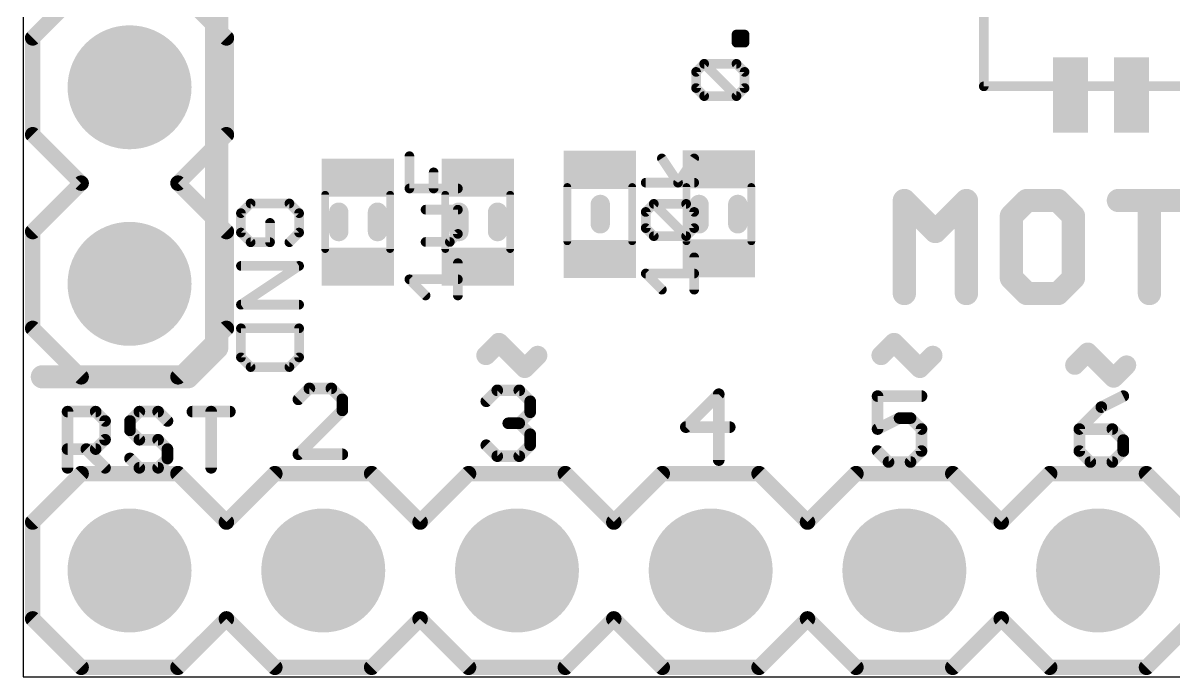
# Model space of a CAD drawing. Extents: x 0 to 33.3, y 0 to 23.1.
# Drawn here: x 0 to 15.09, y 0 to 8.58 of the extents above; entities that cross this region are included whole.
import ezdxf

# ---------------------------------------------------------------- set-up
doc = ezdxf.new("R2010")
doc.units = 0
for name, color, linetype in [('17', 82, 'CONTINUOUS'), ('20', 7, 'CONTINUOUS'), ('21', 7, 'CONTINUOUS'), ('51', 53, 'CONTINUOUS')]:
    doc.layers.add(name, color=color, linetype=linetype)

# ---------------------------------------------------------------- blocks, each defined once
blk = doc.blocks.new('RECT')
blk.add_solid([(-0.5, -0.5), (0.5, -0.5), (-0.5, 0.5), (0.5, 0.5)])
blk = doc.blocks.new('ROUNDP')
at = {"const_width": 0.5}
blk.add_lwpolyline([(0, -0.25, 1), (0, 0.25, 1), (0, -0.25)], format="xyb", dxfattribs=at)

msp = doc.modelspace()

# ---------------------------------------------------------------- linework, layer by layer
at = {"layer": '20'}
for p, q in [((0, 23.114), (0, 0)), ((0, 0), (33.274, 0))]:
    msp.add_line(p, q, dxfattribs=at)
at = {"layer": '21'}
for points, const_width in [([(2.54, 18.669), (2.54, 4.318)], 0.3048), ([(11.557, 5.0292), (11.557, 6.2494)], 0.3048), ([(11.557, 6.2494), (11.9637, 5.8427)], 0.3048), ([(11.9637, 5.8427), (12.3705, 6.2494)], 0.3048), ([(12.3705, 6.2494), (12.3705, 5.0292)], 0.3048), ([(13.1637, 6.2494), (12.9603, 6.0461)], 0.3048), ([(13.5704, 6.2494), (13.1637, 6.2494)], 0.3048), ([(13.7738, 6.0461), (13.5704, 6.2494)], 0.3048), ([(14.3636, 6.2494), (15.1771, 6.2494)], 0.3048), ([(14.7703, 5.0292), (14.7703, 6.2494)], 0.3048), ([(2.9846, 6.2103), (2.8575, 6.0832)], 0.127), ([(3.493, 6.2103), (2.9846, 6.2103)], 0.127), ([(3.6202, 6.0832), (3.493, 6.2103)], 0.127), ([(4.1402, 5.842), (4.1402, 6.096)], 0.254), ([(4.6482, 5.842), (4.6482, 6.096)], 0.254), ([(5.715, 5.842), (5.715, 6.096)], 0.254), ([(6.223, 5.842), (6.223, 6.096)], 0.254), ([(7.5692, 5.9436), (7.5692, 6.1976)], 0.254), ([(8.8646, 6.1976), (8.8646, 5.9436)], 0.254), ([(9.3726, 6.1976), (9.3726, 5.9436)], 0.254), ([(12.9603, 6.0461), (12.9603, 5.2326)], 0.3048), ([(13.7738, 5.2326), (13.7738, 6.0461)], 0.3048), ([(2.8575, 6.0832), (2.8575, 5.829)], 0.127), ([(3.6202, 5.829), (3.6202, 6.0832)], 0.127), ([(2.8575, 5.829), (2.9846, 5.7019)], 0.127), ([(3.2388, 5.7019), (3.2388, 5.9561)], 0.127), ([(3.493, 5.7019), (3.6202, 5.829)], 0.127), ([(2.9846, 5.7019), (3.2388, 5.7019)], 0.127), ([(2.8575, 5.3917), (3.6202, 5.3917)], 0.127), ([(3.6202, 5.3917), (2.8575, 4.8833)], 0.127), ([(12.9603, 5.2326), (13.1637, 5.0292)], 0.3048), ([(13.5704, 5.0292), (13.7738, 5.2326)], 0.3048), ([(13.1637, 5.0292), (13.5704, 5.0292)], 0.3048), ([(2.8575, 4.8833), (3.6202, 4.8833)], 0.127), ([(3.6202, 4.5731), (2.8575, 4.5731)], 0.127), ([(2.8575, 4.5731), (2.8575, 4.1918)], 0.127), ([(3.6202, 4.1918), (3.6202, 4.5731)], 0.127), ([(2.54, 4.318), (2.159, 3.937)], 0.3048), ([(6.0706, 4.2173), (6.2401, 4.3867)], 0.254), ([(6.2401, 4.3867), (6.579, 4.0478)], 0.254), ([(11.2522, 4.2173), (11.4217, 4.3867)], 0.254), ([(11.4217, 4.3867), (11.7606, 4.0478)], 0.254), ([(13.7922, 4.0903), (13.9617, 4.2597)], 0.254), ([(13.9617, 4.2597), (14.3006, 3.9208)], 0.254), ([(2.8575, 4.1918), (2.9846, 4.0647)], 0.127), ([(3.493, 4.0647), (3.6202, 4.1918)], 0.127), ([(6.579, 4.0478), (6.7485, 4.2173)], 0.254), ([(11.7606, 4.0478), (11.9301, 4.2173)], 0.254), ([(2.159, 3.937), (0.254, 3.937)], 0.3048), ([(2.9846, 4.0647), (3.493, 4.0647)], 0.127), ([(14.3006, 3.9208), (14.4701, 4.0903)], 0.254), ([(3.7551, 3.7853), (3.6111, 3.6413)], 0.1524), ([(4.0433, 3.7853), (3.7551, 3.7853)], 0.1524), ([(4.1873, 3.6413), (4.0433, 3.7853)], 0.1524), ([(6.0749, 3.6159), (6.2189, 3.7599)], 0.1524), ([(6.2189, 3.7599), (6.5071, 3.7599)], 0.1524), ([(6.5071, 3.7599), (6.6511, 3.6159)], 0.1524), ([(9.1233, 3.7091), (8.6911, 3.277)], 0.1524), ([(9.1233, 2.8448), (9.1233, 3.7091)], 0.1524), ([(4.1873, 3.4972), (4.1873, 3.6413)], 0.1524), ([(6.6511, 3.6159), (6.6511, 3.4718)], 0.1524), ([(11.7819, 3.6837), (11.2057, 3.6837)], 0.1524), ([(11.2057, 3.6837), (11.2057, 3.2516)], 0.1524), ([(14.4278, 3.6837), (14.1397, 3.5397)], 0.1524), ([(0.5842, 2.7432), (0.5842, 3.4804)], 0.1524), ([(0.5842, 3.4804), (0.9528, 3.4804)], 0.1524), ([(0.9528, 3.4804), (1.0757, 3.3576)], 0.1524), ([(1.5256, 3.4804), (1.4028, 3.3576)], 0.1524), ([(1.7714, 3.4804), (1.5256, 3.4804)], 0.1524), ([(1.8943, 3.3576), (1.7714, 3.4804)], 0.1524), ([(2.2214, 3.4804), (2.7128, 3.4804)], 0.1524), ([(2.4671, 2.7432), (2.4671, 3.4804)], 0.1524), ([(3.6111, 2.921), (4.1873, 3.4972)], 0.1524), ([(6.6511, 3.4718), (6.5071, 3.3278)], 0.1524), ([(11.2057, 3.2516), (11.4938, 3.3956)], 0.1524), ([(11.4938, 3.3956), (11.6379, 3.3956)], 0.1524), ([(11.6379, 3.3956), (11.7819, 3.2516)], 0.1524), ([(14.1397, 3.5397), (13.8516, 3.2516)], 0.1524), ([(1.0757, 3.3576), (1.0757, 3.1118)], 0.1524), ([(1.4028, 3.3576), (1.4028, 3.2347)], 0.1524), ([(6.5071, 3.3278), (6.363, 3.3278)], 0.1524), ([(6.5071, 3.3278), (6.6511, 3.1837)], 0.1524), ([(8.6911, 3.277), (9.2673, 3.277)], 0.1524), ([(11.7819, 3.2516), (11.7819, 2.9635)], 0.1524), ([(13.8516, 3.2516), (13.8516, 2.9635)], 0.1524), ([(14.2837, 3.2516), (13.8516, 3.2516)], 0.1524), ([(14.4278, 3.1075), (14.2837, 3.2516)], 0.1524), ([(1.0757, 3.1118), (0.9528, 2.9889)], 0.1524), ([(1.4028, 3.2347), (1.5256, 3.1118)], 0.1524), ([(1.5256, 3.1118), (1.7714, 3.1118)], 0.1524), ([(1.7714, 3.1118), (1.8943, 2.9889)], 0.1524), ([(6.6511, 3.1837), (6.6511, 3.0397)], 0.1524), ([(14.4278, 2.9635), (14.4278, 3.1075)], 0.1524), ([(0.9528, 2.9889), (0.5842, 2.9889)], 0.1524), ([(0.8299, 2.9889), (1.0757, 2.7432)], 0.1524), ([(1.8943, 2.9889), (1.8943, 2.8661)], 0.1524), ([(6.2189, 2.8956), (6.0749, 3.0397)], 0.1524), ([(6.6511, 3.0397), (6.5071, 2.8956)], 0.1524), ([(11.3497, 2.8194), (11.2057, 2.9635)], 0.1524), ([(11.7819, 2.9635), (11.6379, 2.8194)], 0.1524), ([(13.8516, 2.9635), (13.9956, 2.8194)], 0.1524), ([(14.2837, 2.8194), (14.4278, 2.9635)], 0.1524), ([(1.5256, 2.7432), (1.4028, 2.8661)], 0.1524), ([(1.8943, 2.8661), (1.7714, 2.7432)], 0.1524), ([(4.1873, 2.921), (3.6111, 2.921)], 0.1524), ([(6.5071, 2.8956), (6.2189, 2.8956)], 0.1524), ([(11.6379, 2.8194), (11.3497, 2.8194)], 0.1524), ([(13.9956, 2.8194), (14.2837, 2.8194)], 0.1524), ([(1.7714, 2.7432), (1.5256, 2.7432)], 0.1524)]:
    msp.add_lwpolyline(points, dxfattribs=dict(at, const_width=const_width))
for points, const_width in [([(11.6332, 6.2494, 1), (11.4808, 6.2494)], 0.1524), ([(11.6109, 6.3033, 1), (11.5031, 6.1956)], 0.1524), ([(12.4467, 6.2494, 1), (12.2943, 6.2494)], 0.1524), ([(12.4244, 6.1956, 1), (12.3166, 6.3033)], 0.1524), ([(13.1637, 6.3256, 1), (13.1637, 6.1732)], 0.1524), ([(13.2175, 6.1956, 1), (13.1098, 6.3033)], 0.1524), ([(13.6243, 6.3033, 1), (13.5165, 6.1956)], 0.1524), ([(13.5704, 6.1732, 1), (13.5704, 6.3256)], 0.1524), ([(14.3636, 6.3256, 1), (14.3636, 6.1732)], 0.1524), ([(14.8465, 6.2494, 1), (14.6941, 6.2494)], 0.1524), ([(2.9846, 6.242, 1), (2.9846, 6.1786)], 0.0635), ([(3.0071, 6.1878, 1), (2.9622, 6.2328)], 0.0635), ([(3.5155, 6.2328, 1), (3.4706, 6.1878)], 0.0635), ([(3.493, 6.1786, 1), (3.493, 6.242)], 0.0635), ([(4.2037, 6.096, 1), (4.0767, 6.096)], 0.127), ([(4.7117, 6.096, 1), (4.5847, 6.096)], 0.127), ([(5.7785, 6.096, 1), (5.6515, 6.096)], 0.127), ([(6.2865, 6.096, 1), (6.1595, 6.096)], 0.127), ([(7.6327, 6.1976, 1), (7.5057, 6.1976)], 0.127), ([(8.9281, 6.1976, 1), (8.8011, 6.1976)], 0.127), ([(9.4361, 6.1976, 1), (9.3091, 6.1976)], 0.127), ([(13.0365, 6.0461, 1), (12.8841, 6.0461)], 0.1524), ([(13.85, 6.0461, 1), (13.6976, 6.0461)], 0.1524), ([(2.8893, 6.0832, 1), (2.8257, 6.0832)], 0.0635), ([(2.835, 6.1056, 1), (2.88, 6.0607)], 0.0635), ([(3.6519, 6.0832, 1), (3.5884, 6.0832)], 0.0635), ([(3.5977, 6.0607, 1), (3.6426, 6.1056)], 0.0635), ([(12.9064, 6.1, 1), (13.0142, 5.9922)], 0.1524), ([(13.7199, 5.9922, 1), (13.8277, 6.1)], 0.1524), ([(2.88, 5.8514, 1), (2.835, 5.8065)], 0.0635), ([(3.2706, 5.9561, 1), (3.2071, 5.9561)], 0.0635), ([(3.6426, 5.8065, 1), (3.5977, 5.8514)], 0.0635), ([(4.0767, 5.842, 1), (4.2037, 5.842)], 0.127), ([(4.5847, 5.842, 1), (4.7117, 5.842)], 0.127), ([(5.6515, 5.842, 1), (5.7785, 5.842)], 0.127), ([(6.1595, 5.842, 1), (6.2865, 5.842)], 0.127), ([(7.5057, 5.9436, 1), (7.6327, 5.9436)], 0.127), ([(8.8011, 5.9436, 1), (8.9281, 5.9436)], 0.127), ([(9.3091, 5.9436, 1), (9.4361, 5.9436)], 0.127), ([(11.9099, 5.8966, 1), (12.0176, 5.7888)], 0.1524), ([(11.9099, 5.7888, 1), (12.0176, 5.8966)], 0.1524), ([(2.8257, 5.829, 1), (2.8893, 5.829)], 0.0635), ([(2.9846, 5.7336, 1), (2.9846, 5.6701)], 0.0635), ([(2.9622, 5.6794, 1), (3.0071, 5.7243)], 0.0635), ([(3.2388, 5.6701, 1), (3.2388, 5.7336)], 0.0635), ([(3.4706, 5.7243, 1), (3.5155, 5.6794)], 0.0635), ([(3.5884, 5.829, 1), (3.6519, 5.829)], 0.0635), ([(3.2071, 5.7019, 1), (3.2706, 5.7019)], 0.0635), ([(2.8575, 5.4235, 1), (2.8575, 5.36)], 0.0635), ([(3.6378, 5.3653, 1), (3.6025, 5.4181)], 0.0635), ([(3.6202, 5.36, 1), (3.6202, 5.4235)], 0.0635), ([(13.0142, 5.2865, 1), (12.9064, 5.1787)], 0.1524), ([(12.8841, 5.2326, 1), (13.0365, 5.2326)], 0.1524), ([(13.6976, 5.2326, 1), (13.85, 5.2326)], 0.1524), ([(13.8277, 5.1787, 1), (13.7199, 5.2865)], 0.1524), ([(13.1637, 5.1054, 1), (13.1637, 4.953)], 0.1524), ([(13.1098, 4.9753, 1), (13.2175, 5.0831)], 0.1524), ([(13.5165, 5.0831, 1), (13.6243, 4.9753)], 0.1524), ([(13.5704, 4.953, 1), (13.5704, 5.1054)], 0.1524), ([(11.4808, 5.0292, 1), (11.6332, 5.0292)], 0.1524), ([(12.2943, 5.0292, 1), (12.4467, 5.0292)], 0.1524), ([(14.6941, 5.0292, 1), (14.8465, 5.0292)], 0.1524), ([(2.8575, 4.915, 1), (2.8575, 4.8515)], 0.0635), ([(2.8399, 4.9097, 1), (2.8751, 4.8569)], 0.0635), ([(3.6202, 4.8515, 1), (3.6202, 4.915)], 0.0635), ([(2.8893, 4.5731, 1), (2.8257, 4.5731)], 0.0635), ([(2.8575, 4.6049, 1), (2.8575, 4.5414)], 0.0635), ([(3.6519, 4.5731, 1), (3.5884, 4.5731)], 0.0635), ([(3.6202, 4.5414, 1), (3.6202, 4.6049)], 0.0635), ([(2.4638, 4.318, 1), (2.6162, 4.318)], 0.1524), ([(2.5939, 4.2641, 1), (2.4861, 4.3719)], 0.1524), ([(6.285, 4.4316, 1), (6.1952, 4.3418)], 0.127), ([(6.285, 4.3418, 1), (6.1952, 4.4316)], 0.127), ([(11.4666, 4.4316, 1), (11.3768, 4.3418)], 0.127), ([(11.4666, 4.3418, 1), (11.3768, 4.4316)], 0.127), ([(14.0066, 4.3046, 1), (13.9168, 4.2148)], 0.127), ([(14.0066, 4.2148, 1), (13.9168, 4.3046)], 0.127), ([(2.88, 4.2143, 1), (2.835, 4.1694)], 0.0635), ([(3.6426, 4.1694, 1), (3.5977, 4.2143)], 0.0635), ([(6.0257, 4.2622, 1), (6.1155, 4.1724)], 0.127), ([(6.7934, 4.1724, 1), (6.7036, 4.2622)], 0.127), ([(11.2073, 4.2622, 1), (11.2971, 4.1724)], 0.127), ([(11.975, 4.1724, 1), (11.8852, 4.2622)], 0.127), ([(0.254, 4.0132, 1), (0.254, 3.8608)], 0.1524), ([(2.159, 3.8608, 1), (2.159, 4.0132)], 0.1524), ([(2.8257, 4.1918, 1), (2.8893, 4.1918)], 0.0635), ([(2.9846, 4.0965, 1), (2.9846, 4.033)], 0.0635), ([(2.9622, 4.0423, 1), (3.0071, 4.0872)], 0.0635), ([(3.4706, 4.0872, 1), (3.5155, 4.0423)], 0.0635), ([(3.493, 4.033, 1), (3.493, 4.0965)], 0.0635), ([(3.5884, 4.1918, 1), (3.6519, 4.1918)], 0.0635), ([(6.5341, 4.0927, 1), (6.6239, 4.0029)], 0.127), ([(6.5341, 4.0029, 1), (6.6239, 4.0927)], 0.127), ([(11.7157, 4.0927, 1), (11.8055, 4.0029)], 0.127), ([(11.7157, 4.0029, 1), (11.8055, 4.0927)], 0.127), ([(13.7473, 4.1352, 1), (13.8371, 4.0454)], 0.127), ([(14.515, 4.0454, 1), (14.4252, 4.1352)], 0.127), ([(2.1051, 3.9909, 1), (2.2129, 3.8831)], 0.1524), ([(14.2557, 3.9657, 1), (14.3455, 3.8759)], 0.127), ([(14.2557, 3.8759, 1), (14.3455, 3.9657)], 0.127), ([(3.7551, 3.8234, 1), (3.7551, 3.7472)], 0.0762), ([(3.7821, 3.7584, 1), (3.7282, 3.8123)], 0.0762), ([(4.0702, 3.8123, 1), (4.0163, 3.7584)], 0.0762), ([(4.0433, 3.7472, 1), (4.0433, 3.8234)], 0.0762), ([(6.2189, 3.798, 1), (6.2189, 3.7218)], 0.0762), ([(6.2459, 3.733, 1), (6.192, 3.7869)], 0.0762), ([(6.534, 3.7869, 1), (6.4801, 3.733)], 0.0762), ([(6.5071, 3.7218, 1), (6.5071, 3.798)], 0.0762), ([(9.1614, 3.7091, 1), (9.0852, 3.7091)], 0.0762), ([(9.1502, 3.6822, 1), (9.0963, 3.7361)], 0.0762), ([(3.5841, 3.6682, 1), (3.638, 3.6143)], 0.0762), ([(4.2254, 3.6413, 1), (4.1492, 3.6413)], 0.0762), ([(4.1604, 3.6143, 1), (4.2142, 3.6682)], 0.0762), ([(6.0479, 3.6428, 1), (6.1018, 3.5889)], 0.0762), ([(6.6892, 3.6159, 1), (6.613, 3.6159)], 0.0762), ([(6.6242, 3.5889, 1), (6.678, 3.6428)], 0.0762), ([(11.2057, 3.7218, 1), (11.2057, 3.6456)], 0.0762), ([(11.2438, 3.6837, 1), (11.1676, 3.6837)], 0.0762), ([(11.7819, 3.6456, 1), (11.7819, 3.7218)], 0.0762), ([(14.4448, 3.6497, 1), (14.4107, 3.7178)], 0.0762), ([(0.6223, 3.4804, 1), (0.5461, 3.4804)], 0.0762), ([(0.5842, 3.5185, 1), (0.5842, 3.4423)], 0.0762), ([(0.9798, 3.5074, 1), (0.9259, 3.4535)], 0.0762), ([(0.9528, 3.4423, 1), (0.9528, 3.5185)], 0.0762), ([(1.5256, 3.5185, 1), (1.5256, 3.4423)], 0.0762), ([(1.5526, 3.4535, 1), (1.4987, 3.5074)], 0.0762), ([(1.7983, 3.5074, 1), (1.7444, 3.4535)], 0.0762), ([(1.7714, 3.4423, 1), (1.7714, 3.5185)], 0.0762), ([(2.2214, 3.5185, 1), (2.2214, 3.4423)], 0.0762), ([(2.5052, 3.4804, 1), (2.429, 3.4804)], 0.0762), ([(2.7128, 3.4423, 1), (2.7128, 3.5185)], 0.0762), ([(4.1492, 3.4972, 1), (4.2254, 3.4972)], 0.0762), ([(4.2142, 3.4703, 1), (4.1604, 3.5242)], 0.0762), ([(6.613, 3.4718, 1), (6.6892, 3.4718)], 0.0762), ([(6.678, 3.4449, 1), (6.6242, 3.4988)], 0.0762), ([(11.4938, 3.4337, 1), (11.4938, 3.3575)], 0.0762), ([(11.5108, 3.3615, 1), (11.4768, 3.4297)], 0.0762), ([(11.6648, 3.4226, 1), (11.6109, 3.3687)], 0.0762), ([(11.6379, 3.3575, 1), (11.6379, 3.4337)], 0.0762), ([(14.1226, 3.5738, 1), (14.1567, 3.5056)], 0.0762), ([(14.1666, 3.5127, 1), (14.1127, 3.5666)], 0.0762), ([(1.1138, 3.3576, 1), (1.0376, 3.3576)], 0.0762), ([(1.0487, 3.3306, 1), (1.1026, 3.3845)], 0.0762), ([(1.3758, 3.3845, 1), (1.4297, 3.3306)], 0.0762), ([(1.4409, 3.3576, 1), (1.3647, 3.3576)], 0.0762), ([(1.8673, 3.3306, 1), (1.9212, 3.3845)], 0.0762), ([(6.363, 3.3659, 1), (6.363, 3.2897)], 0.0762), ([(6.534, 3.3547, 1), (6.4801, 3.3008)], 0.0762), ([(6.4801, 3.3547, 1), (6.534, 3.3008)], 0.0762), ([(6.5071, 3.2897, 1), (6.5071, 3.3659)], 0.0762), ([(8.6641, 3.3039, 1), (8.718, 3.25)], 0.0762), ([(8.6911, 3.3151, 1), (8.6911, 3.2389)], 0.0762), ([(9.2673, 3.2389, 1), (9.2673, 3.3151)], 0.0762), ([(11.1886, 3.2856, 1), (11.2227, 3.2175)], 0.0762), ([(11.82, 3.2516, 1), (11.7438, 3.2516)], 0.0762), ([(13.8897, 3.2516, 1), (13.8135, 3.2516)], 0.0762), ([(13.8516, 3.2897, 1), (13.8516, 3.2135)], 0.0762), ([(14.3107, 3.2785, 1), (14.2568, 3.2246)], 0.0762), ([(14.2837, 3.2135, 1), (14.2837, 3.2897)], 0.0762), ([(1.1026, 3.0849, 1), (1.0487, 3.1388)], 0.0762), ([(1.4297, 3.2616, 1), (1.3758, 3.2077)], 0.0762), ([(1.3647, 3.2347, 1), (1.4409, 3.2347)], 0.0762), ([(1.5256, 3.1499, 1), (1.5256, 3.0737)], 0.0762), ([(1.4987, 3.0849, 1), (1.5526, 3.1388)], 0.0762), ([(1.7983, 3.1388, 1), (1.7444, 3.0849)], 0.0762), ([(1.7714, 3.0737, 1), (1.7714, 3.1499)], 0.0762), ([(6.6892, 3.1837, 1), (6.613, 3.1837)], 0.0762), ([(6.6242, 3.1568, 1), (6.678, 3.2107)], 0.0762), ([(11.1676, 3.2516, 1), (11.2438, 3.2516)], 0.0762), ([(11.755, 3.2246, 1), (11.8088, 3.2785)], 0.0762), ([(13.8246, 3.2785, 1), (13.8785, 3.2246)], 0.0762), ([(14.4659, 3.1075, 1), (14.3897, 3.1075)], 0.0762), ([(14.4008, 3.0806, 1), (14.4547, 3.1345)], 0.0762), ([(0.5842, 3.027, 1), (0.5842, 2.9508)], 0.0762), ([(0.8569, 3.0159, 1), (0.803, 2.962)], 0.0762), ([(0.9259, 3.0159, 1), (0.9798, 2.962)], 0.0762), ([(0.9528, 2.9508, 1), (0.9528, 3.027)], 0.0762), ([(1.0376, 3.1118, 1), (1.1138, 3.1118)], 0.0762), ([(1.9324, 2.9889, 1), (1.8562, 2.9889)], 0.0762), ([(1.8673, 2.962, 1), (1.9212, 3.0159)], 0.0762), ([(6.1018, 3.0666, 1), (6.0479, 3.0127)], 0.0762), ([(6.613, 3.0397, 1), (6.6892, 3.0397)], 0.0762), ([(6.678, 3.0127, 1), (6.6242, 3.0666)], 0.0762), ([(11.2326, 2.9904, 1), (11.1787, 2.9365)], 0.0762), ([(11.8088, 2.9365, 1), (11.755, 2.9904)], 0.0762), ([(13.8785, 2.9904, 1), (13.8246, 2.9365)], 0.0762), ([(14.4547, 2.9365, 1), (14.4008, 2.9904)], 0.0762), ([(1.4297, 2.893, 1), (1.3758, 2.8391)], 0.0762), ([(1.8562, 2.8661, 1), (1.9324, 2.8661)], 0.0762), ([(1.9212, 2.8391, 1), (1.8673, 2.893)], 0.0762), ([(3.6111, 2.9591, 1), (3.6111, 2.8829)], 0.0762), ([(3.5841, 2.9479, 1), (3.638, 2.8941)], 0.0762), ([(4.1873, 2.8829, 1), (4.1873, 2.9591)], 0.0762), ([(6.2189, 2.9337, 1), (6.2189, 2.8575)], 0.0762), ([(6.192, 2.8687, 1), (6.2459, 2.9225)], 0.0762), ([(6.4801, 2.9225, 1), (6.534, 2.8687)], 0.0762), ([(6.5071, 2.8575, 1), (6.5071, 2.9337)], 0.0762), ([(9.0852, 2.8448, 1), (9.1614, 2.8448)], 0.0762), ([(11.3497, 2.8575, 1), (11.3497, 2.7813)], 0.0762), ([(11.3228, 2.7925, 1), (11.3767, 2.8463)], 0.0762), ([(11.6109, 2.8463, 1), (11.6648, 2.7925)], 0.0762), ([(11.6379, 2.7813, 1), (11.6379, 2.8575)], 0.0762), ([(11.7438, 2.9635, 1), (11.82, 2.9635)], 0.0762), ([(13.8135, 2.9635, 1), (13.8897, 2.9635)], 0.0762), ([(13.9956, 2.8575, 1), (13.9956, 2.7813)], 0.0762), ([(13.9687, 2.7925, 1), (14.0226, 2.8463)], 0.0762), ([(14.2568, 2.8463, 1), (14.3107, 2.7925)], 0.0762), ([(14.2837, 2.7813, 1), (14.2837, 2.8575)], 0.0762), ([(14.3897, 2.9635, 1), (14.4659, 2.9635)], 0.0762), ([(0.5461, 2.7432, 1), (0.6223, 2.7432)], 0.0762), ([(1.0487, 2.7163, 1), (1.1026, 2.7701)], 0.0762), ([(1.5256, 2.7813, 1), (1.5256, 2.7051)], 0.0762), ([(1.4987, 2.7163, 1), (1.5526, 2.7701)], 0.0762), ([(1.7445, 2.7701, 1), (1.7983, 2.7163)], 0.0762), ([(1.7714, 2.7051, 1), (1.7714, 2.7813)], 0.0762), ([(2.429, 2.7432, 1), (2.5052, 2.7432)], 0.0762)]:
    msp.add_lwpolyline(points, format="xyb", dxfattribs=dict(at, const_width=const_width))
at = {"layer": '51'}
for points, const_width in [([(12.5984, 7.747), (12.5984, 15.621)], 0.127), ([(0.127, 8.382), (0.762, 9.017)], 0.2032), ([(2.032, 9.017), (2.667, 8.382)], 0.2032), ([(0.127, 7.112), (0.127, 8.382)], 0.2032), ([(2.667, 8.382), (2.667, 7.112)], 0.2032), ([(9.3556, 8.3201), (9.3556, 8.4261)], 0.127), ([(9.3556, 8.4261), (9.4615, 8.4261)], 0.127), ([(9.4615, 8.4261), (9.4615, 8.3201)], 0.127), ([(9.4615, 8.3201), (9.3556, 8.3201)], 0.127), ([(8.826, 7.9363), (8.9319, 8.0422)], 0.127), ([(8.826, 7.7244), (8.826, 7.9363)], 0.127), ([(8.9319, 8.0422), (9.3556, 8.0422)], 0.127), ([(9.3556, 7.6185), (8.9319, 8.0422)], 0.127), ([(9.3556, 8.0422), (9.4615, 7.9363)], 0.127), ([(9.4615, 7.9363), (9.4615, 7.7244)], 0.127), ([(8.9319, 7.6185), (8.826, 7.7244)], 0.127), ([(9.4615, 7.7244), (9.3556, 7.6185)], 0.127), ([(20.4724, 7.747), (12.5984, 7.747)], 0.127), ([(9.3556, 7.6185), (8.9319, 7.6185)], 0.127), ([(0.762, 6.477), (0.127, 7.112)], 0.2032), ([(2.667, 7.112), (2.032, 6.477)], 0.2032), ([(5.0668, 6.4071), (5.0668, 6.8308)], 0.127), ([(8.5893, 6.4833), (8.3774, 6.801)], 0.127), ([(8.8011, 6.801), (8.5893, 6.4833)], 0.127), ([(5.3845, 6.4071), (5.3845, 6.6189)], 0.127), ([(0.127, 5.842), (0.762, 6.477)], 0.2032), ([(2.032, 6.477), (2.667, 5.842)], 0.2032), ([(8.8011, 6.4833), (8.1656, 6.4833)], 0.127), ([(3.9622, 5.613), (3.9622, 6.325)], 0.1016), ([(4.8132, 5.613), (4.8132, 6.325)], 0.1016), ([(5.7023, 6.4071), (5.0668, 6.4071)], 0.127), ([(5.537, 5.613), (5.537, 6.325)], 0.1016), ([(6.388, 5.613), (6.388, 6.325)], 0.1016), ([(7.1372, 5.7146), (7.1372, 6.4266)], 0.1016), ([(7.9882, 5.7146), (7.9882, 6.4266)], 0.1016), ([(8.6996, 6.4266), (8.6996, 5.7146)], 0.1016), ([(9.5506, 6.4266), (9.5506, 5.7146)], 0.1016), ([(5.7023, 6.1291), (5.2786, 6.1291)], 0.127), ([(5.7023, 5.8114), (5.7023, 6.1291)], 0.127), ([(8.1656, 6.0994), (8.2715, 6.2053)], 0.127), ([(8.2715, 6.2053), (8.6952, 6.2053)], 0.127), ([(8.6952, 5.7816), (8.2715, 6.2053)], 0.127), ([(8.6952, 6.2053), (8.8011, 6.0994)], 0.127), ([(8.1656, 5.8876), (8.1656, 6.0994)], 0.127), ([(8.8011, 6.0994), (8.8011, 5.8876)], 0.127), ([(0.127, 4.572), (0.127, 5.842)], 0.2032), ([(2.667, 5.842), (2.667, 4.572)], 0.2032), ([(8.2715, 5.7816), (8.1656, 5.8876)], 0.127), ([(8.8011, 5.8876), (8.6952, 5.7816)], 0.127), ([(5.2786, 5.7054), (5.5964, 5.7054)], 0.127), ([(5.5964, 5.7054), (5.7023, 5.8114)], 0.127), ([(8.6952, 5.7816), (8.2715, 5.7816)], 0.127), ([(5.7023, 5.0038), (5.7023, 5.4275)], 0.127), ([(8.8011, 5.08), (8.8011, 5.5037)], 0.127), ([(8.3774, 5.08), (8.1656, 5.2918)], 0.127), ([(8.1656, 5.2918), (8.8011, 5.2918)], 0.127), ([(5.2786, 5.0038), (5.0668, 5.2156)], 0.127), ([(5.0668, 5.2156), (5.7023, 5.2156)], 0.127), ([(0.127, 4.572), (0.762, 3.937)], 0.2032), ([(2.032, 3.937), (2.667, 4.572)], 0.2032), ([(0.762, 3.937), (2.032, 3.937)], 0.2032), ([(0.127, 2.032), (0.762, 2.667)], 0.2032), ([(0.762, 2.667), (2.032, 2.667)], 0.2032), ([(2.032, 2.667), (2.667, 2.032)], 0.2032), ([(2.667, 2.032), (3.302, 2.667)], 0.2032), ([(3.302, 2.667), (4.572, 2.667)], 0.2032), ([(4.572, 2.667), (5.207, 2.032)], 0.2032), ([(5.207, 2.032), (5.842, 2.667)], 0.2032), ([(5.842, 2.667), (7.112, 2.667)], 0.2032), ([(7.747, 2.032), (7.112, 2.667)], 0.2032), ([(7.747, 2.032), (8.382, 2.667)], 0.2032), ([(8.382, 2.667), (9.652, 2.667)], 0.2032), ([(9.652, 2.667), (10.287, 2.032)], 0.2032), ([(10.287, 2.032), (10.922, 2.667)], 0.2032), ([(10.922, 2.667), (12.192, 2.667)], 0.2032), ([(12.192, 2.667), (12.827, 2.032)], 0.2032), ([(12.827, 2.032), (13.462, 2.667)], 0.2032), ([(13.462, 2.667), (14.732, 2.667)], 0.2032), ([(15.367, 2.032), (14.732, 2.667)], 0.2032), ([(0.127, 2.032), (0.127, 0.762)], 0.2032), ([(0.762, 0.127), (0.127, 0.762)], 0.2032), ([(2.667, 0.762), (2.032, 0.127)], 0.2032), ([(3.302, 0.127), (2.667, 0.762)], 0.2032), ([(5.207, 0.762), (4.572, 0.127)], 0.2032), ([(5.842, 0.127), (5.207, 0.762)], 0.2032), ([(7.112, 0.127), (7.747, 0.762)], 0.2032), ([(8.382, 0.127), (7.747, 0.762)], 0.2032), ([(10.287, 0.762), (9.652, 0.127)], 0.2032), ([(10.922, 0.127), (10.287, 0.762)], 0.2032), ([(12.827, 0.762), (12.192, 0.127)], 0.2032), ([(13.462, 0.127), (12.827, 0.762)], 0.2032), ([(14.732, 0.127), (15.367, 0.762)], 0.2032), ([(2.032, 0.127), (0.762, 0.127)], 0.2032), ([(4.572, 0.127), (3.302, 0.127)], 0.2032), ([(7.112, 0.127), (5.842, 0.127)], 0.2032), ([(9.652, 0.127), (8.382, 0.127)], 0.2032), ([(12.192, 0.127), (10.922, 0.127)], 0.2032), ([(14.732, 0.127), (13.462, 0.127)], 0.2032)]:
    msp.add_lwpolyline(points, dxfattribs=dict(at, const_width=const_width))
for points, const_width in [([(0.1778, 8.382, 1), (0.0762, 8.382)], 0.1016), ([(0.0911, 8.4179, 1), (0.1629, 8.3461)], 0.1016), ([(2.7178, 8.382, 1), (2.6162, 8.382)], 0.1016), ([(2.6311, 8.3461, 1), (2.7029, 8.4179)], 0.1016), ([(9.3873, 8.4261, 1), (9.3238, 8.4261)], 0.0635), ([(9.3556, 8.4578, 1), (9.3556, 8.3943)], 0.0635), ([(9.4933, 8.4261, 1), (9.4298, 8.4261)], 0.0635), ([(9.4615, 8.3943, 1), (9.4615, 8.4578)], 0.0635), ([(9.3556, 8.3519, 1), (9.3556, 8.2884)], 0.0635), ([(9.3238, 8.3201, 1), (9.3873, 8.3201)], 0.0635), ([(9.4298, 8.3201, 1), (9.4933, 8.3201)], 0.0635), ([(9.4615, 8.2884, 1), (9.4615, 8.3519)], 0.0635), ([(8.8577, 7.9363, 1), (8.7942, 7.9363)], 0.0635), ([(8.9319, 8.0739, 1), (8.9319, 8.0104)], 0.0635), ([(8.9543, 8.0646, 1), (8.9094, 8.0197)], 0.0635), ([(8.9543, 8.0197, 1), (8.9094, 8.0646)], 0.0635), ([(9.378, 8.0646, 1), (9.3331, 8.0197)], 0.0635), ([(9.3556, 8.0104, 1), (9.3556, 8.0739)], 0.0635), ([(9.4933, 7.9363, 1), (9.4298, 7.9363)], 0.0635), ([(8.8035, 7.9587, 1), (8.8484, 7.9138)], 0.0635), ([(9.439, 7.9138, 1), (9.484, 7.9587)], 0.0635), ([(8.7942, 7.7244, 1), (8.8577, 7.7244)], 0.0635), ([(8.8484, 7.7469, 1), (8.8035, 7.702)], 0.0635), ([(9.4298, 7.7244, 1), (9.4933, 7.7244)], 0.0635), ([(9.484, 7.702, 1), (9.439, 7.7469)], 0.0635), ([(12.5666, 7.747, 1), (12.6302, 7.747)], 0.0635), ([(12.5984, 7.7788, 1), (12.5984, 7.7153)], 0.0635), ([(8.9319, 7.6503, 1), (8.9319, 7.5868)], 0.0635), ([(8.9094, 7.5961, 1), (8.9543, 7.641)], 0.0635), ([(9.3331, 7.641, 1), (9.378, 7.5961)], 0.0635), ([(9.3331, 7.5961, 1), (9.378, 7.641)], 0.0635), ([(9.3556, 7.5868, 1), (9.3556, 7.6503)], 0.0635), ([(0.1629, 7.1479, 1), (0.0911, 7.0761)], 0.1016), ([(0.0762, 7.112, 1), (0.1778, 7.112)], 0.1016), ([(2.6162, 7.112, 1), (2.7178, 7.112)], 0.1016), ([(2.7029, 7.0761, 1), (2.6311, 7.1479)], 0.1016), ([(5.0985, 6.8308, 1), (5.035, 6.8308)], 0.0635), ([(8.4038, 6.8187, 1), (8.351, 6.7834)], 0.0635), ([(8.8275, 6.7834, 1), (8.7747, 6.8187)], 0.0635), ([(5.4163, 6.6189, 1), (5.3528, 6.6189)], 0.0635), ([(0.7979, 6.4411, 1), (0.7261, 6.5129)], 0.1016), ([(0.7261, 6.4411, 1), (0.7979, 6.5129)], 0.1016), ([(2.0679, 6.5129, 1), (1.9961, 6.4411)], 0.1016), ([(1.9961, 6.5129, 1), (2.0679, 6.4411)], 0.1016), ([(8.1656, 6.515, 1), (8.1656, 6.4515)], 0.0635), ([(8.5628, 6.5009, 1), (8.6157, 6.4657)], 0.0635), ([(8.5628, 6.4657, 1), (8.6157, 6.5009)], 0.0635), ([(8.8011, 6.4515, 1), (8.8011, 6.515)], 0.0635), ([(3.9876, 6.325, 1), (3.9368, 6.325)], 0.0508), ([(4.8386, 6.325, 1), (4.7878, 6.325)], 0.0508), ([(5.0668, 6.4388, 1), (5.0668, 6.3753)], 0.0635), ([(5.035, 6.4071, 1), (5.0985, 6.4071)], 0.0635), ([(5.3528, 6.4071, 1), (5.4163, 6.4071)], 0.0635), ([(5.5624, 6.325, 1), (5.5116, 6.325)], 0.0508), ([(5.7023, 6.3753, 1), (5.7023, 6.4388)], 0.0635), ([(6.4134, 6.325, 1), (6.3626, 6.325)], 0.0508), ([(7.1626, 6.4266, 1), (7.1118, 6.4266)], 0.0508), ([(8.0136, 6.4266, 1), (7.9628, 6.4266)], 0.0508), ([(8.725, 6.4266, 1), (8.6742, 6.4266)], 0.0508), ([(9.576, 6.4266, 1), (9.5252, 6.4266)], 0.0508), ([(5.2786, 6.1609, 1), (5.2786, 6.0974)], 0.0635), ([(5.734, 6.1291, 1), (5.6706, 6.1291)], 0.0635), ([(5.7023, 6.0974, 1), (5.7023, 6.1609)], 0.0635), ([(8.2715, 6.2371, 1), (8.2715, 6.1736)], 0.0635), ([(8.2939, 6.2278, 1), (8.249, 6.1829)], 0.0635), ([(8.2939, 6.1829, 1), (8.249, 6.2278)], 0.0635), ([(8.7176, 6.2278, 1), (8.6727, 6.1829)], 0.0635), ([(8.6952, 6.1736, 1), (8.6952, 6.2371)], 0.0635), ([(8.1973, 6.0994, 1), (8.1338, 6.0994)], 0.0635), ([(8.1431, 6.1219, 1), (8.188, 6.077)], 0.0635), ([(8.8329, 6.0994, 1), (8.7693, 6.0994)], 0.0635), ([(8.7786, 6.077, 1), (8.8236, 6.1219)], 0.0635), ([(0.1778, 5.842, 1), (0.0762, 5.842)], 0.1016), ([(0.0911, 5.8779, 1), (0.1629, 5.8061)], 0.1016), ([(2.7178, 5.842, 1), (2.6162, 5.842)], 0.1016), ([(2.6311, 5.8061, 1), (2.7029, 5.8779)], 0.1016), ([(8.188, 5.91, 1), (8.1431, 5.8651)], 0.0635), ([(8.1338, 5.8876, 1), (8.1973, 5.8876)], 0.0635), ([(8.7693, 5.8876, 1), (8.8329, 5.8876)], 0.0635), ([(8.8236, 5.8651, 1), (8.7786, 5.91)], 0.0635), ([(5.2786, 5.7372, 1), (5.2786, 5.6737)], 0.0635), ([(5.5739, 5.7279, 1), (5.6188, 5.683)], 0.0635), ([(5.5964, 5.6737, 1), (5.5964, 5.7372)], 0.0635), ([(5.6706, 5.8114, 1), (5.734, 5.8114)], 0.0635), ([(5.7248, 5.7889, 1), (5.6798, 5.8338)], 0.0635), ([(7.1118, 5.7146, 1), (7.1626, 5.7146)], 0.0508), ([(7.9628, 5.7146, 1), (8.0136, 5.7146)], 0.0508), ([(8.2715, 5.8134, 1), (8.2715, 5.7499)], 0.0635), ([(8.249, 5.7592, 1), (8.2939, 5.8041)], 0.0635), ([(8.6727, 5.8041, 1), (8.7176, 5.7592)], 0.0635), ([(8.6727, 5.7592, 1), (8.7176, 5.8041)], 0.0635), ([(8.6742, 5.7146, 1), (8.725, 5.7146)], 0.0508), ([(8.6952, 5.7499, 1), (8.6952, 5.8134)], 0.0635), ([(9.5252, 5.7146, 1), (9.576, 5.7146)], 0.0508), ([(3.9368, 5.613, 1), (3.9876, 5.613)], 0.0508), ([(4.7878, 5.613, 1), (4.8386, 5.613)], 0.0508), ([(5.5116, 5.613, 1), (5.5624, 5.613)], 0.0508), ([(6.3626, 5.613, 1), (6.4134, 5.613)], 0.0508), ([(5.734, 5.4275, 1), (5.6706, 5.4275)], 0.0635), ([(8.8329, 5.5037, 1), (8.7693, 5.5037)], 0.0635), ([(8.188, 5.3143, 1), (8.1431, 5.2694)], 0.0635), ([(8.1656, 5.3236, 1), (8.1656, 5.2601)], 0.0635), ([(8.8011, 5.2601, 1), (8.8011, 5.3236)], 0.0635), ([(5.0892, 5.2381, 1), (5.0443, 5.1932)], 0.0635), ([(5.0668, 5.2474, 1), (5.0668, 5.1839)], 0.0635), ([(5.7023, 5.1839, 1), (5.7023, 5.2474)], 0.0635), ([(8.355, 5.0575, 1), (8.3999, 5.1025)], 0.0635), ([(5.2562, 4.9813, 1), (5.3011, 5.0263)], 0.0635), ([(5.6706, 5.0038, 1), (5.734, 5.0038)], 0.0635), ([(8.7693, 5.08, 1), (8.8329, 5.08)], 0.0635), ([(0.1629, 4.6079, 1), (0.0911, 4.5361)], 0.1016), ([(0.0762, 4.572, 1), (0.1778, 4.572)], 0.1016), ([(2.6162, 4.572, 1), (2.7178, 4.572)], 0.1016), ([(2.7029, 4.5361, 1), (2.6311, 4.6079)], 0.1016), ([(0.762, 3.9878, 1), (0.762, 3.8862)], 0.1016), ([(0.7261, 3.9011, 1), (0.7979, 3.9729)], 0.1016), ([(1.9961, 3.9729, 1), (2.0679, 3.9011)], 0.1016), ([(2.032, 3.8862, 1), (2.032, 3.9878)], 0.1016), ([(0.762, 2.7178, 1), (0.762, 2.6162)], 0.1016), ([(0.7979, 2.6311, 1), (0.7261, 2.7029)], 0.1016), ([(2.0679, 2.7029, 1), (1.9961, 2.6311)], 0.1016), ([(2.032, 2.6162, 1), (2.032, 2.7178)], 0.1016), ([(3.302, 2.7178, 1), (3.302, 2.6162)], 0.1016), ([(3.3379, 2.6311, 1), (3.2661, 2.7029)], 0.1016), ([(4.6079, 2.7029, 1), (4.5361, 2.6311)], 0.1016), ([(4.572, 2.6162, 1), (4.572, 2.7178)], 0.1016), ([(5.842, 2.7178, 1), (5.842, 2.6162)], 0.1016), ([(5.8779, 2.6311, 1), (5.8061, 2.7029)], 0.1016), ([(7.1479, 2.7029, 1), (7.0761, 2.6311)], 0.1016), ([(7.112, 2.6162, 1), (7.112, 2.7178)], 0.1016), ([(8.382, 2.7178, 1), (8.382, 2.6162)], 0.1016), ([(8.4179, 2.6311, 1), (8.3461, 2.7029)], 0.1016), ([(9.6879, 2.7029, 1), (9.6161, 2.6311)], 0.1016), ([(9.652, 2.6162, 1), (9.652, 2.7178)], 0.1016), ([(10.922, 2.7178, 1), (10.922, 2.6162)], 0.1016), ([(10.9579, 2.6311, 1), (10.8861, 2.7029)], 0.1016), ([(12.2279, 2.7029, 1), (12.1561, 2.6311)], 0.1016), ([(12.192, 2.6162, 1), (12.192, 2.7178)], 0.1016), ([(13.462, 2.7178, 1), (13.462, 2.6162)], 0.1016), ([(13.4979, 2.6311, 1), (13.4261, 2.7029)], 0.1016), ([(14.7679, 2.7029, 1), (14.6961, 2.6311)], 0.1016), ([(14.732, 2.6162, 1), (14.732, 2.7178)], 0.1016), ([(0.1778, 2.032, 1), (0.0762, 2.032)], 0.1016), ([(0.0911, 2.0679, 1), (0.1629, 1.9961)], 0.1016), ([(2.6311, 2.0679, 1), (2.7029, 1.9961)], 0.1016), ([(2.6311, 1.9961, 1), (2.7029, 2.0679)], 0.1016), ([(5.1711, 2.0679, 1), (5.2429, 1.9961)], 0.1016), ([(5.1711, 1.9961, 1), (5.2429, 2.0679)], 0.1016), ([(7.7111, 2.0679, 1), (7.7829, 1.9961)], 0.1016), ([(7.7111, 1.9961, 1), (7.7829, 2.0679)], 0.1016), ([(10.2511, 2.0679, 1), (10.3229, 1.9961)], 0.1016), ([(10.2511, 1.9961, 1), (10.3229, 2.0679)], 0.1016), ([(12.7911, 2.0679, 1), (12.8629, 1.9961)], 0.1016), ([(12.7911, 1.9961, 1), (12.8629, 2.0679)], 0.1016), ([(0.1629, 0.7979, 1), (0.0911, 0.7261)], 0.1016), ([(0.0762, 0.762, 1), (0.1778, 0.762)], 0.1016), ([(2.7029, 0.7979, 1), (2.6311, 0.7261)], 0.1016), ([(2.7029, 0.7261, 1), (2.6311, 0.7979)], 0.1016), ([(5.2429, 0.7979, 1), (5.1711, 0.7261)], 0.1016), ([(5.2429, 0.7261, 1), (5.1711, 0.7979)], 0.1016), ([(7.7829, 0.7979, 1), (7.7111, 0.7261)], 0.1016), ([(7.7829, 0.7261, 1), (7.7111, 0.7979)], 0.1016), ([(10.3229, 0.7979, 1), (10.2511, 0.7261)], 0.1016), ([(10.3229, 0.7261, 1), (10.2511, 0.7979)], 0.1016), ([(12.8629, 0.7979, 1), (12.7911, 0.7261)], 0.1016), ([(12.8629, 0.7261, 1), (12.7911, 0.7979)], 0.1016), ([(0.762, 0.1778, 1), (0.762, 0.0762)], 0.1016), ([(0.7261, 0.0911, 1), (0.7979, 0.1629)], 0.1016), ([(1.9961, 0.1629, 1), (2.0679, 0.0911)], 0.1016), ([(2.032, 0.0762, 1), (2.032, 0.1778)], 0.1016), ([(3.302, 0.1778, 1), (3.302, 0.0762)], 0.1016), ([(3.2661, 0.0911, 1), (3.3379, 0.1629)], 0.1016), ([(4.5361, 0.1629, 1), (4.6079, 0.0911)], 0.1016), ([(4.572, 0.0762, 1), (4.572, 0.1778)], 0.1016), ([(5.842, 0.1778, 1), (5.842, 0.0762)], 0.1016), ([(5.8061, 0.0911, 1), (5.8779, 0.1629)], 0.1016), ([(7.0761, 0.1629, 1), (7.1479, 0.0911)], 0.1016), ([(7.112, 0.0762, 1), (7.112, 0.1778)], 0.1016), ([(8.382, 0.1778, 1), (8.382, 0.0762)], 0.1016), ([(8.3461, 0.0911, 1), (8.4179, 0.1629)], 0.1016), ([(9.6161, 0.1629, 1), (9.6879, 0.0911)], 0.1016), ([(9.652, 0.0762, 1), (9.652, 0.1778)], 0.1016), ([(10.922, 0.1778, 1), (10.922, 0.0762)], 0.1016), ([(10.8861, 0.0911, 1), (10.9579, 0.1629)], 0.1016), ([(12.1561, 0.1629, 1), (12.2279, 0.0911)], 0.1016), ([(12.192, 0.0762, 1), (12.192, 0.1778)], 0.1016), ([(13.462, 0.1778, 1), (13.462, 0.0762)], 0.1016), ([(13.4261, 0.0911, 1), (13.4979, 0.1629)], 0.1016), ([(14.6961, 0.1629, 1), (14.7679, 0.0911)], 0.1016), ([(14.732, 0.0762, 1), (14.732, 0.1778)], 0.1016)]:
    msp.add_lwpolyline(points, format="xyb", dxfattribs=dict(at, const_width=const_width))

# ---------------------------------------------------------------- block references
at = {"layer": '17', "xscale": 1.6256, "yscale": 1.6256}
for p, rotation in [((1.397, 7.7343), 180), ((1.397, 7.7343), 180), ((1.397, 5.1562), 180), ((1.397, 5.1562), 180), ((1.397, 1.397), 270), ((1.397, 1.397), 270), ((3.937, 1.397), 270), ((3.937, 1.397), 270), ((6.477, 1.397), 270), ((6.477, 1.397), 270), ((9.017, 1.397), 270), ((9.017, 1.397), 270), ((11.557, 1.397), 270), ((11.557, 1.397), 270), ((14.097, 1.397), 270), ((14.097, 1.397), 270)]:
    msp.add_blockref('ROUNDP', p, dxfattribs=dict(at, rotation=rotation))
at = {"layer": '51'}
for p, xscale, yscale, rotation in [((1.397, 7.747), 0.5842, 0.5842, 90), ((4.3891, 6.5493), 0.5001, 0.95, 90), ((5.9639, 6.5493), 0.5001, 0.95, 90), ((7.5641, 6.6509), 0.5001, 0.95, 90), ((9.1237, 6.6588), 0.5001, 0.95, 270), ((9.1237, 5.4904), 0.5001, 0.95, 270), ((4.3891, 5.3809), 0.5001, 0.95, 90), ((5.9639, 5.3809), 0.5001, 0.95, 90), ((7.5641, 5.4825), 0.5001, 0.95, 90), ((1.397, 5.207), 0.5842, 0.5842, 90), ((1.397, 1.397), 0.508, 0.508, 180), ((3.937, 1.397), 0.508, 0.508, 180), ((6.477, 1.397), 0.508, 0.508, 180), ((9.017, 1.397), 0.508, 0.508, 180), ((11.557, 1.397), 0.508, 0.508, 180), ((14.097, 1.397), 0.508, 0.508, 180)]:
    msp.add_blockref('RECT', p, dxfattribs=dict(at, xscale=xscale, yscale=yscale, rotation=rotation))
at = {"layer": '51', "xscale": 0.4572, "yscale": 0.9906}
for p in [(13.7354, 7.6327), (14.5354, 7.6327)]:
    msp.add_blockref('RECT', p, dxfattribs=at)

doc.saveas('drawing.dxf')
